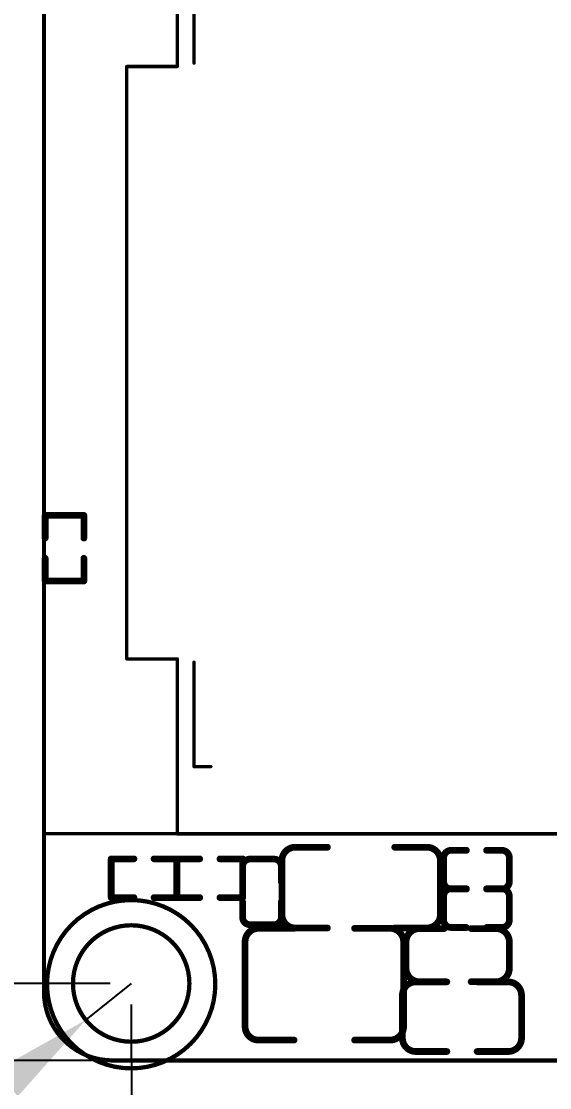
# Model space of a CAD drawing. Header units: millimetres. Extents: x 237 to 337, y 93 to 245.
# Drawn here: x 264.2 to 279.9, y 112.29 to 143.98 of the extents above; entities that cross this region are included whole.
import ezdxf

# ---------------------------------------------------------------- set-up
doc = ezdxf.new("R2010")
doc.units = ezdxf.units.MM
for name, color, linetype in [('KeepOutLayer', 6, 'Continuous'), ('MultiLayer', 9, 'Continuous'), ('TopOverlay', 2, 'Continuous')]:
    doc.layers.add(name, color=color, linetype=linetype)
doc.dimstyles.new('ISO-25', dxfattribs={"dimtxt": 3, "dimasz": 3, "dimexe": 1.25, "dimexo": 0.625, "dimtad": 1, "dimtxsty": 'Standard', "dimcen": 2.5, "dimclrd": 3, "dimclre": 3, "dimclrt": 3, "dimadec": 0, "dimazin": 0, "dimtfac": 1, "dimtmove": 0, "dimatfit": 3, "dimfxl": 1, "dimarcsym": 0})

# ---------------------------------------------------------------- blocks, each defined once
blk = doc.blocks.new('LC_1210_C_17')
at = {"layer": 'TopOverlay', "const_width": 0.2}
for points in [[(-2.355, 1.26, -0.414214), (-1.955, 1.66)], [(1.955, 1.66, -0.414214), (2.355, 1.26)], [(-1.955, -1.66, -0.414214), (-2.355, -1.26)], [(2.355, -1.26, -0.414214), (1.955, -1.66)]]:
    blk.add_lwpolyline(points, format="xyb", dxfattribs=at)
for points in [[(-1.955, 1.66), (-0.9, 1.66)], [(0.9, 1.66), (1.955, 1.66)], [(-2.355, -1.26), (-2.355, 1.26)], [(2.355, -1.26), (2.355, 1.26)], [(-1.955, -1.66), (-0.9, -1.66)], [(0.9, -1.66), (1.955, -1.66)]]:
    blk.add_lwpolyline(points, dxfattribs=at)
at = {"layer": 'TopOverlay', "const_width": 0.1}
for points in [[(-2.005, 1.66, 1), (-1.905, 1.66, 1)], [(-2.005, 1.66, 1), (-1.905, 1.66, 1)], [(-0.95, 1.66, 1), (-0.85, 1.66, 1)], [(0.85, 1.66, 1), (0.95, 1.66, 1)], [(1.905, 1.66, 1), (2.005, 1.66, 1)], [(1.905, 1.66, 1), (2.005, 1.66, 1)], [(-2.405, 1.26, 1), (-2.305, 1.26, 1)], [(-2.405, 1.26, 1), (-2.305, 1.26, 1)], [(2.305, 1.26, 1), (2.405, 1.26, 1)], [(2.305, 1.26, 1), (2.405, 1.26, 1)], [(-2.405, -1.26, 1), (-2.305, -1.26, 1)], [(-2.405, -1.26, 1), (-2.305, -1.26, 1)], [(2.305, -1.26, 1), (2.405, -1.26, 1)], [(2.305, -1.26, 1), (2.405, -1.26, 1)], [(-2.005, -1.66, 1), (-1.905, -1.66, 1)], [(-2.005, -1.66, 1), (-1.905, -1.66, 1)], [(-0.95, -1.66, 1), (-0.85, -1.66, 1)], [(0.85, -1.66, 1), (0.95, -1.66, 1)], [(1.905, -1.66, 1), (2.005, -1.66, 1)], [(1.905, -1.66, 1), (2.005, -1.66, 1)]]:
    blk.add_lwpolyline(points, format="xyb", close=True, dxfattribs=at)
blk = doc.blocks.new('LC_0402_C_22')
at = {"layer": 'TopOverlay', "const_width": 0.2}
for points in [[(-0.975, 0.355, -0.414214), (-0.755, 0.575)], [(0.755, 0.575, -0.414214), (0.975, 0.355)], [(-0.755, -0.575, -0.414214), (-0.975, -0.355)], [(0.975, -0.355, -0.414214), (0.755, -0.575)]]:
    blk.add_lwpolyline(points, format="xyb", dxfattribs=at)
at = {"layer": 'TopOverlay', "const_width": 0.1}
for points in [[(-0.805, 0.575, 1), (-0.705, 0.575, 1)], [(-0.8, 0.575, 1), (-0.7, 0.575, 1)], [(-0.35, 0.575, 1), (-0.25, 0.575, 1)], [(0.25, 0.575, 1), (0.35, 0.575, 1)], [(0.7, 0.575, 1), (0.8, 0.575, 1)], [(0.705, 0.575, 1), (0.805, 0.575, 1)], [(-1.025, 0.355, 1), (-0.925, 0.355, 1)], [(-1.025, 0.355, 1), (-0.925, 0.355, 1)], [(0.925, 0.355, 1), (1.025, 0.355, 1)], [(0.925, 0.355, 1), (1.025, 0.355, 1)], [(-1.025, -0.355, 1), (-0.925, -0.355, 1)], [(-1.025, -0.355, 1), (-0.925, -0.355, 1)], [(0.925, -0.355, 1), (1.025, -0.355, 1)], [(0.925, -0.355, 1), (1.025, -0.355, 1)], [(-0.805, -0.575, 1), (-0.705, -0.575, 1)], [(-0.8, -0.575, 1), (-0.7, -0.575, 1)], [(-0.35, -0.575, 1), (-0.25, -0.575, 1)], [(0.25, -0.575, 1), (0.35, -0.575, 1)], [(0.7, -0.575, 1), (0.8, -0.575, 1)], [(0.705, -0.575, 1), (0.805, -0.575, 1)]]:
    blk.add_lwpolyline(points, format="xyb", close=True, dxfattribs=at)
at = {"layer": 'TopOverlay', "const_width": 0.2}
for points in [[(-0.75, 0.575), (-0.3, 0.575)], [(0.3, 0.575), (0.75, 0.575)], [(-0.975, 0.355), (-0.975, -0.355)], [(0.975, 0.355), (0.975, -0.355)], [(-0.75, -0.575), (-0.3, -0.575)], [(0.3, -0.575), (0.75, -0.575)]]:
    blk.add_lwpolyline(points, dxfattribs=at)
blk = doc.blocks.new('LC_0805_C_23')
at = {"layer": 'TopOverlay', "const_width": 0.2}
for points in [[(-1.77, 0.635, -0.414214), (-1.37, 1.035)], [(1.37, 1.035, -0.414213), (1.77, 0.635)], [(-1.37, -1.035, -0.414213), (-1.77, -0.635)], [(1.77, -0.635, -0.414214), (1.37, -1.035)]]:
    blk.add_lwpolyline(points, format="xyb", dxfattribs=at)
for points in [[(-0.45, 1.035), (-1.37, 1.035)], [(1.37, 1.035), (0.45, 1.035)], [(-1.77, 0.635), (-1.77, -0.635)], [(1.77, 0.635), (1.77, -0.635)], [(-0.45, -1.035), (-1.37, -1.035)], [(1.37, -1.035), (0.45, -1.035)]]:
    blk.add_lwpolyline(points, dxfattribs=at)
at = {"layer": 'TopOverlay', "const_width": 0.1}
for points in [[(-1.42, 1.035, 1), (-1.32, 1.035, 1)], [(-1.42, 1.035, 1), (-1.32, 1.035, 1)], [(-0.5, 1.035, 1), (-0.4, 1.035, 1)], [(0.4, 1.035, 1), (0.5, 1.035, 1)], [(1.32, 1.035, 1), (1.42, 1.035, 1)], [(1.32, 1.035, 1), (1.42, 1.035, 1)], [(-1.82, 0.635, 1), (-1.72, 0.635, 1)], [(-1.82, 0.635, 1), (-1.72, 0.635, 1)], [(1.72, 0.635, 1), (1.82, 0.635, 1)], [(1.72, 0.635, 1), (1.82, 0.635, 1)], [(-1.82, -0.635, 1), (-1.72, -0.635, 1)], [(-1.82, -0.635, 1), (-1.72, -0.635, 1)], [(1.72, -0.635, 1), (1.82, -0.635, 1)], [(1.72, -0.635, 1), (1.82, -0.635, 1)], [(-1.42, -1.035, 1), (-1.32, -1.035, 1)], [(-1.42, -1.035, 1), (-1.32, -1.035, 1)], [(-0.5, -1.035, 1), (-0.4, -1.035, 1)], [(0.4, -1.035, 1), (0.5, -1.035, 1)], [(1.32, -1.035, 1), (1.42, -1.035, 1)], [(1.32, -1.035, 1), (1.42, -1.035, 1)]]:
    blk.add_lwpolyline(points, format="xyb", close=True, dxfattribs=at)
blk = doc.blocks.new('LC_0603_C_39')
at = {"layer": 'TopOverlay', "const_width": 0.2}
for points in [[(-1.535, 0.39, -0.414213), (-1.135, 0.79)], [(1.135, 0.79, -0.414213), (1.535, 0.39)], [(-1.135, -0.79, -0.414213), (-1.535, -0.39)], [(1.535, -0.39, -0.414213), (1.135, -0.79)]]:
    blk.add_lwpolyline(points, format="xyb", dxfattribs=at)
for points in [[(-0.4, 0.79), (-1.135, 0.79)], [(1.135, 0.79), (0.4, 0.79)], [(-1.535, 0.39), (-1.535, -0.39)], [(1.535, 0.39), (1.535, -0.39)], [(-0.4, -0.79), (-1.135, -0.79)], [(1.135, -0.79), (0.4, -0.79)]]:
    blk.add_lwpolyline(points, dxfattribs=at)
at = {"layer": 'TopOverlay', "const_width": 0.1}
for points in [[(-1.185, 0.79, 1), (-1.085, 0.79, 1)], [(-1.185, 0.79, 1), (-1.085, 0.79, 1)], [(-0.45, 0.79, 1), (-0.35, 0.79, 1)], [(0.35, 0.79, 1), (0.45, 0.79, 1)], [(1.085, 0.79, 1), (1.185, 0.79, 1)], [(1.085, 0.79, 1), (1.185, 0.79, 1)], [(-1.585, 0.39, 1), (-1.485, 0.39, 1)], [(-1.585, 0.39, 1), (-1.485, 0.39, 1)], [(1.485, 0.39, 1), (1.585, 0.39, 1)], [(1.485, 0.39, 1), (1.585, 0.39, 1)], [(-1.585, -0.39, 1), (-1.485, -0.39, 1)], [(-1.585, -0.39, 1), (-1.485, -0.39, 1)], [(1.485, -0.39, 1), (1.585, -0.39, 1)], [(1.485, -0.39, 1), (1.585, -0.39, 1)], [(-1.185, -0.79, 1), (-1.085, -0.79, 1)], [(-1.185, -0.79, 1), (-1.085, -0.79, 1)], [(-0.45, -0.79, 1), (-0.35, -0.79, 1)], [(0.35, -0.79, 1), (0.45, -0.79, 1)], [(1.085, -0.79, 1), (1.185, -0.79, 1)], [(1.085, -0.79, 1), (1.185, -0.79, 1)]]:
    blk.add_lwpolyline(points, format="xyb", close=True, dxfattribs=at)
blk = doc.blocks.new('LC_0402_C_40')
at = {"layer": 'TopOverlay', "const_width": 0.2}
for points in [[(-0.975, 0.355, -0.414214), (-0.755, 0.575)], [(0.755, 0.575, -0.414214), (0.975, 0.355)], [(-0.755, -0.575, -0.414214), (-0.975, -0.355)], [(0.975, -0.355, -0.414214), (0.755, -0.575)]]:
    blk.add_lwpolyline(points, format="xyb", dxfattribs=at)
at = {"layer": 'TopOverlay', "const_width": 0.1}
for points in [[(-0.805, 0.575, 1), (-0.705, 0.575, 1)], [(-0.8, 0.575, 1), (-0.7, 0.575, 1)], [(-0.35, 0.575, 1), (-0.25, 0.575, 1)], [(0.25, 0.575, 1), (0.35, 0.575, 1)], [(0.7, 0.575, 1), (0.8, 0.575, 1)], [(0.705, 0.575, 1), (0.805, 0.575, 1)], [(-1.025, 0.355, 1), (-0.925, 0.355, 1)], [(-1.025, 0.355, 1), (-0.925, 0.355, 1)], [(0.925, 0.355, 1), (1.025, 0.355, 1)], [(0.925, 0.355, 1), (1.025, 0.355, 1)], [(-1.025, -0.355, 1), (-0.925, -0.355, 1)], [(-1.025, -0.355, 1), (-0.925, -0.355, 1)], [(0.925, -0.355, 1), (1.025, -0.355, 1)], [(0.925, -0.355, 1), (1.025, -0.355, 1)], [(-0.805, -0.575, 1), (-0.705, -0.575, 1)], [(-0.8, -0.575, 1), (-0.7, -0.575, 1)], [(-0.35, -0.575, 1), (-0.25, -0.575, 1)], [(0.25, -0.575, 1), (0.35, -0.575, 1)], [(0.7, -0.575, 1), (0.8, -0.575, 1)], [(0.705, -0.575, 1), (0.805, -0.575, 1)]]:
    blk.add_lwpolyline(points, format="xyb", close=True, dxfattribs=at)
at = {"layer": 'TopOverlay', "const_width": 0.2}
for points in [[(-0.3, 0.575), (-0.75, 0.575)], [(0.75, 0.575), (0.3, 0.575)], [(-0.975, 0.355), (-0.975, -0.355)], [(0.975, 0.355), (0.975, -0.355)], [(-0.3, -0.575), (-0.75, -0.575)], [(0.75, -0.575), (0.3, -0.575)]]:
    blk.add_lwpolyline(points, dxfattribs=at)
blk = doc.blocks.new('LC_0402_C_43')
at = {"layer": 'TopOverlay', "const_width": 0.2}
for points in [[(-0.975, 0.355, -0.414214), (-0.755, 0.575)], [(0.755, 0.575, -0.414214), (0.975, 0.355)], [(-0.755, -0.575, -0.414214), (-0.975, -0.355)], [(0.975, -0.355, -0.414214), (0.755, -0.575)]]:
    blk.add_lwpolyline(points, format="xyb", dxfattribs=at)
at = {"layer": 'TopOverlay', "const_width": 0.1}
for points in [[(-0.805, 0.575, 1), (-0.705, 0.575, 1)], [(-0.8, 0.575, 1), (-0.7, 0.575, 1)], [(-0.35, 0.575, 1), (-0.25, 0.575, 1)], [(0.25, 0.575, 1), (0.35, 0.575, 1)], [(0.7, 0.575, 1), (0.8, 0.575, 1)], [(0.705, 0.575, 1), (0.805, 0.575, 1)], [(-1.025, 0.355, 1), (-0.925, 0.355, 1)], [(-1.025, 0.355, 1), (-0.925, 0.355, 1)], [(0.925, 0.355, 1), (1.025, 0.355, 1)], [(0.925, 0.355, 1), (1.025, 0.355, 1)], [(-1.025, -0.355, 1), (-0.925, -0.355, 1)], [(-1.025, -0.355, 1), (-0.925, -0.355, 1)], [(0.925, -0.355, 1), (1.025, -0.355, 1)], [(0.925, -0.355, 1), (1.025, -0.355, 1)], [(-0.805, -0.575, 1), (-0.705, -0.575, 1)], [(-0.8, -0.575, 1), (-0.7, -0.575, 1)], [(-0.35, -0.575, 1), (-0.25, -0.575, 1)], [(0.25, -0.575, 1), (0.35, -0.575, 1)], [(0.7, -0.575, 1), (0.8, -0.575, 1)], [(0.705, -0.575, 1), (0.805, -0.575, 1)]]:
    blk.add_lwpolyline(points, format="xyb", close=True, dxfattribs=at)
at = {"layer": 'TopOverlay', "const_width": 0.2}
for points in [[(-0.3, 0.575), (-0.75, 0.575)], [(0.75, 0.575), (0.3, 0.575)], [(-0.975, 0.355), (-0.975, -0.355)], [(0.975, 0.355), (0.975, -0.355)], [(-0.3, -0.575), (-0.75, -0.575)], [(0.75, -0.575), (0.3, -0.575)]]:
    blk.add_lwpolyline(points, dxfattribs=at)
blk = doc.blocks.new('LC_1206_C_46')
at = {"layer": 'TopOverlay', "const_width": 0.2}
for points in [[(-2.355, 0.8, -0.414213), (-1.955, 1.2)], [(1.955, 1.2, -0.414214), (2.355, 0.8)], [(-1.955, -1.2, -0.414213), (-2.355, -0.8)], [(2.355, -0.8, -0.414214), (1.955, -1.2)]]:
    blk.add_lwpolyline(points, format="xyb", dxfattribs=at)
for points in [[(-1.955, 1.2), (-1, 1.2)], [(1, 1.2), (1.955, 1.2)], [(-2.355, -0.8), (-2.355, 0.8)], [(2.355, -0.8), (2.355, 0.8)], [(-1.955, -1.2), (-1, -1.2)], [(1, -1.2), (1.955, -1.2)]]:
    blk.add_lwpolyline(points, dxfattribs=at)
at = {"layer": 'TopOverlay', "const_width": 0.1}
for points in [[(-2.005, 1.2, 1), (-1.905, 1.2, 1)], [(-2.005, 1.2, 1), (-1.905, 1.2, 1)], [(-1.05, 1.2, 1), (-0.95, 1.2, 1)], [(0.95, 1.2, 1), (1.05, 1.2, 1)], [(1.905, 1.2, 1), (2.005, 1.2, 1)], [(1.905, 1.2, 1), (2.005, 1.2, 1)], [(-2.405, 0.8, 1), (-2.305, 0.8, 1)], [(-2.405, 0.8, 1), (-2.305, 0.8, 1)], [(2.305, 0.8, 1), (2.405, 0.8, 1)], [(2.305, 0.8, 1), (2.405, 0.8, 1)], [(-2.405, -0.8, 1), (-2.305, -0.8, 1)], [(-2.405, -0.8, 1), (-2.305, -0.8, 1)], [(2.305, -0.8, 1), (2.405, -0.8, 1)], [(2.305, -0.8, 1), (2.405, -0.8, 1)], [(-2.005, -1.2, 1), (-1.905, -1.2, 1)], [(-2.005, -1.2, 1), (-1.905, -1.2, 1)], [(-1.05, -1.2, 1), (-0.95, -1.2, 1)], [(0.95, -1.2, 1), (1.05, -1.2, 1)], [(1.905, -1.2, 1), (2.005, -1.2, 1)], [(1.905, -1.2, 1), (2.005, -1.2, 1)]]:
    blk.add_lwpolyline(points, format="xyb", close=True, dxfattribs=at)
blk = doc.blocks.new('LC_0402_R_172')
at = {"layer": 'TopOverlay', "const_width": 0.2}
for points in [[(-0.975, 0.575), (-0.975, -0.575)], [(-0.3, 0.575), (-0.975, 0.575)], [(0.975, 0.575), (0.3, 0.575)], [(0.975, 0.575), (0.975, -0.575)], [(-0.3, -0.575), (-0.975, -0.575)], [(0.975, -0.575), (0.3, -0.575)]]:
    blk.add_lwpolyline(points, dxfattribs=at)
at = {"layer": 'TopOverlay', "const_width": 0.1}
for points in [[(-1.025, 0.575, 1), (-0.925, 0.575, 1)], [(-1.025, 0.575, 1), (-0.925, 0.575, 1)], [(-0.35, 0.575, 1), (-0.25, 0.575, 1)], [(0.25, 0.575, 1), (0.35, 0.575, 1)], [(0.925, 0.575, 1), (1.025, 0.575, 1)], [(0.925, 0.575, 1), (1.025, 0.575, 1)], [(-1.025, -0.575, 1), (-0.925, -0.575, 1)], [(-1.025, -0.575, 1), (-0.925, -0.575, 1)], [(-0.35, -0.575, 1), (-0.25, -0.575, 1)], [(0.25, -0.575, 1), (0.35, -0.575, 1)], [(0.925, -0.575, 1), (1.025, -0.575, 1)], [(0.925, -0.575, 1), (1.025, -0.575, 1)]]:
    blk.add_lwpolyline(points, format="xyb", close=True, dxfattribs=at)
blk = doc.blocks.new('LC_0402_R_174')
at = {"layer": 'TopOverlay', "const_width": 0.2}
for points in [[(-0.975, 0.575), (-0.975, -0.575)], [(-0.3, 0.575), (-0.975, 0.575)], [(0.975, 0.575), (0.3, 0.575)], [(0.975, 0.575), (0.975, -0.575)], [(-0.3, -0.575), (-0.975, -0.575)], [(0.975, -0.575), (0.3, -0.575)]]:
    blk.add_lwpolyline(points, dxfattribs=at)
at = {"layer": 'TopOverlay', "const_width": 0.1}
for points in [[(-1.025, 0.575, 1), (-0.925, 0.575, 1)], [(-1.025, 0.575, 1), (-0.925, 0.575, 1)], [(-0.35, 0.575, 1), (-0.25, 0.575, 1)], [(0.25, 0.575, 1), (0.35, 0.575, 1)], [(0.925, 0.575, 1), (1.025, 0.575, 1)], [(0.925, 0.575, 1), (1.025, 0.575, 1)], [(-1.025, -0.575, 1), (-0.925, -0.575, 1)], [(-1.025, -0.575, 1), (-0.925, -0.575, 1)], [(-0.35, -0.575, 1), (-0.25, -0.575, 1)], [(0.25, -0.575, 1), (0.35, -0.575, 1)], [(0.925, -0.575, 1), (1.025, -0.575, 1)], [(0.925, -0.575, 1), (1.025, -0.575, 1)]]:
    blk.add_lwpolyline(points, format="xyb", close=True, dxfattribs=at)
blk = doc.blocks.new('MOD_A7670C_201')
at = {"layer": 'TopOverlay', "const_width": 0.1}
for points in [[(12.5, 14), (-12.5, 14)], [(-12.5, 14), (-12.5, 8.8)], [(12.5, 14), (12.5, 8.8)], [(-11.6, 12), (-12, 11.6)], [(-11.45, 12), (-11.6, 12)], [(12, 12), (11.5, 12)], [(12, 12), (12, 8.9)], [(-12, 11.6), (-12, 8.9)], [(-12.5, 8.8), (-14, 8.8)], [(-14, 8.8), (-14, -8.8)], [(14, 8.8), (12.5, 8.8)], [(14, 8.8), (14, -8.8)], [(-14.1, 8.1), (-14.5, 8.5)], [(-14.5, 8.5), (-14.5, 7.7)], [(-14.1, 8.1), (-14.5, 7.7)], [(-12.5, -8.8), (-14, -8.8)], [(-12.5, -8.8), (-12.5, -14)], [(-12, -8.8), (-12, -12)], [(12, -8.9), (12, -12)], [(12.5, -8.8), (12.5, -14)], [(14, -8.8), (12.5, -8.8)], [(-11.5, -12), (-12, -12)], [(12, -12), (11.5, -12)], [(12.5, -14), (-12.5, -14)]]:
    blk.add_lwpolyline(points, dxfattribs=at)
at = {"layer": 'TopOverlay', "const_width": 0.05}
for points in [[(-12.525, 14, 1), (-12.475, 14, 1)], [(-12.525, 14, 1), (-12.475, 14, 1)], [(12.475, 14, 1), (12.525, 14, 1)], [(12.475, 14, 1), (12.525, 14, 1)], [(-11.625, 12, 1), (-11.575, 12, 1)], [(-11.625, 12, 1), (-11.575, 12, 1)], [(-11.475, 12, 1), (-11.425, 12, 1)], [(11.475, 12, 1), (11.525, 12, 1)], [(11.975, 12, 1), (12.025, 12, 1)], [(11.975, 12, 1), (12.025, 12, 1)], [(-12.025, 11.6, 1), (-11.975, 11.6, 1)], [(-12.025, 11.6, 1), (-11.975, 11.6, 1)], [(-12.025, 8.9, 1), (-11.975, 8.9, 1)], [(11.975, 8.9, 1), (12.025, 8.9, 1)], [(-14.025, 8.8, 1), (-13.975, 8.8, 1)], [(-14.025, 8.8, 1), (-13.975, 8.8, 1)], [(-12.525, 8.8, 1), (-12.475, 8.8, 1)], [(-12.525, 8.8, 1), (-12.475, 8.8, 1)], [(12.475, 8.8, 1), (12.525, 8.8, 1)], [(12.475, 8.8, 1), (12.525, 8.8, 1)], [(13.975, 8.8, 1), (14.025, 8.8, 1)], [(13.975, 8.8, 1), (14.025, 8.8, 1)], [(-14.525, 8.5, 1), (-14.475, 8.5, 1)], [(-14.525, 8.5, 1), (-14.475, 8.5, 1)], [(-14.125, 8.1, 1), (-14.075, 8.1, 1)], [(-14.125, 8.1, 1), (-14.075, 8.1, 1)], [(-14.525, 7.7, 1), (-14.475, 7.7, 1)], [(-14.525, 7.7, 1), (-14.475, 7.7, 1)], [(-14.025, -8.8, 1), (-13.975, -8.8, 1)], [(-14.025, -8.8, 1), (-13.975, -8.8, 1)], [(-12.525, -8.8, 1), (-12.475, -8.8, 1)], [(-12.525, -8.8, 1), (-12.475, -8.8, 1)], [(-12.025, -8.8, 1), (-11.975, -8.8, 1)], [(11.975, -8.9, 1), (12.025, -8.9, 1)], [(12.475, -8.8, 1), (12.525, -8.8, 1)], [(12.475, -8.8, 1), (12.525, -8.8, 1)], [(13.975, -8.8, 1), (14.025, -8.8, 1)], [(13.975, -8.8, 1), (14.025, -8.8, 1)], [(-12.025, -12, 1), (-11.975, -12, 1)], [(-12.025, -12, 1), (-11.975, -12, 1)], [(-11.525, -12, 1), (-11.475, -12, 1)], [(11.475, -12, 1), (11.525, -12, 1)], [(11.975, -12, 1), (12.025, -12, 1)], [(11.975, -12, 1), (12.025, -12, 1)], [(-12.525, -14, 1), (-12.475, -14, 1)], [(-12.525, -14, 1), (-12.475, -14, 1)], [(12.475, -14, 1), (12.525, -14, 1)], [(12.475, -14, 1), (12.525, -14, 1)]]:
    blk.add_lwpolyline(points, format="xyb", close=True, dxfattribs=at)
blk = doc.blocks.new('LC_0402_R_206')
at = {"layer": 'TopOverlay', "const_width": 0.2}
for points in [[(-0.975, -0.575), (-0.975, 0.575)], [(-0.3, 0.575), (-0.975, 0.575)], [(0.975, 0.575), (0.3, 0.575)], [(0.975, -0.575), (0.975, 0.575)], [(-0.3, -0.575), (-0.975, -0.575)], [(0.975, -0.575), (0.3, -0.575)]]:
    blk.add_lwpolyline(points, dxfattribs=at)
at = {"layer": 'TopOverlay', "const_width": 0.1}
for points in [[(-1.025, 0.575, 1), (-0.925, 0.575, 1)], [(-1.025, 0.575, 1), (-0.925, 0.575, 1)], [(-0.35, 0.575, 1), (-0.25, 0.575, 1)], [(0.25, 0.575, 1), (0.35, 0.575, 1)], [(0.925, 0.575, 1), (1.025, 0.575, 1)], [(0.925, 0.575, 1), (1.025, 0.575, 1)], [(-1.025, -0.575, 1), (-0.925, -0.575, 1)], [(-1.025, -0.575, 1), (-0.925, -0.575, 1)], [(-0.35, -0.575, 1), (-0.25, -0.575, 1)], [(0.25, -0.575, 1), (0.35, -0.575, 1)], [(0.925, -0.575, 1), (1.025, -0.575, 1)], [(0.925, -0.575, 1), (1.025, -0.575, 1)]]:
    blk.add_lwpolyline(points, format="xyb", close=True, dxfattribs=at)
blk = doc.blocks.new('*D222')
at = {"color": 3, "lineweight": -2}
for p, q in [((267.462, 115.388), (266.114, 114.304)), ((251.503, 102.553), (263.776, 112.423))]:
    blk.add_line(p, q, dxfattribs=at)
at = {"color": 3}
blk.add_solid([(263.463, 112.813), (264.09, 112.034), (266.114, 114.304)], dxfattribs=at)
at = {"layer": 'Defpoints', "color": 0}
for p in [(267.462, 115.388), (266.114, 114.304)]:
    blk.add_point(p, dxfattribs=at)
at = {"color": 3, "insert": (254.983, 108.399), "char_height": 3, "attachment_point": 5, "rotation": 38.8085}
blk.add_mtext('R1,73', dxfattribs=at)
blk = doc.blocks.new('*D223')
at = {"color": 3, "lineweight": -2}
for p, q in [((266.284, 223.642), (240.537, 223.644)), ((241.781, 116.103), (241.786, 220.644)), ((266.278, 113.102), (240.531, 113.103))]:
    blk.add_line(p, q, dxfattribs=at)
at = {"color": 3}
for points in [[(241.286, 220.644), (242.286, 220.644), (241.787, 223.644)], [(241.281, 116.103), (242.281, 116.103), (241.781, 113.103)]]:
    blk.add_solid(points, dxfattribs=at)
at = {"layer": 'Defpoints', "color": 0}
for p in [(241.787, 223.644), (266.909, 223.642), (266.903, 113.102)]:
    blk.add_point(p, dxfattribs=at)
at = {"color": 3, "insert": (239.409, 168.373), "char_height": 3, "attachment_point": 5, "rotation": 89.997}
blk.add_mtext('110,54', dxfattribs=at)
blk = doc.blocks.new('*D231')
at = {"color": 3, "lineweight": -2}
for p, q in [((266.862, 220.976), (251.461, 220.979)), ((252.71, 217.979), (252.686, 118.391)), ((266.837, 115.388), (251.436, 115.391))]:
    blk.add_line(p, q, dxfattribs=at)
at = {"color": 3}
for points in [[(252.21, 217.979), (253.21, 217.979), (252.711, 220.979)], [(252.186, 118.391), (253.186, 118.391), (252.686, 115.391)]]:
    blk.add_solid(points, dxfattribs=at)
at = {"layer": 'Defpoints', "color": 0}
for p in [(267.487, 220.975), (252.686, 115.391), (267.462, 115.388)]:
    blk.add_point(p, dxfattribs=at)
at = {"color": 3, "insert": (250.323, 168.186), "char_height": 3, "attachment_point": 5, "rotation": 89.9862}
blk.add_mtext('105,59', dxfattribs=at)
blk = doc.blocks.new('*D233')
at = {"color": 3, "lineweight": -2}
for p, q in [((267.463, 114.763), (267.486, 102.412)), ((295.2, 114.813), (295.223, 102.463)), ((270.483, 103.668), (292.22, 103.707))]:
    blk.add_line(p, q, dxfattribs=at)
at = {"color": 3}
for points in [[(270.483, 104.168), (270.484, 103.168), (267.483, 103.662)], [(292.219, 104.207), (292.221, 103.207), (295.22, 103.713)]]:
    blk.add_solid(points, dxfattribs=at)
at = {"layer": 'Defpoints', "color": 0}
for p in [(267.462, 115.388), (295.199, 115.438), (295.22, 103.713)]:
    blk.add_point(p, dxfattribs=at)
at = {"color": 3, "insert": (281.348, 106.063), "char_height": 3, "attachment_point": 5, "rotation": 0.1049}
blk.add_mtext('27,74', dxfattribs=at)

msp = doc.modelspace()

# ---------------------------------------------------------------- linework, layer by layer
at = {"layer": 'KeepOutLayer', "const_width": 0.127}
for points in [[(264.871, 115.134), (264.871, 221.605)], [(266.903, 113.102), (295.91, 113.102)]]:
    msp.add_lwpolyline(points, dxfattribs=at)
at = {"layer": 'KeepOutLayer'}
for points, const_width in [([(269.192, 115.388, 1), (265.732, 115.388, 1)], 0.127), ([(265.701, 115.388, 1), (265.764, 115.388, 1)], 0.0635), ([(269.16, 115.388, 1), (269.223, 115.388, 1)], 0.0635), ([(264.839, 115.134, 1), (264.903, 115.134, 1)], 0.0635), ([(264.839, 115.134, 1), (264.903, 115.134, 1)], 0.0635), ([(266.871, 113.102, 1), (266.935, 113.102, 1)], 0.0635), ([(266.871, 113.102, 1), (266.935, 113.102, 1)], 0.0635)]:
    msp.add_lwpolyline(points, format="xyb", close=True, dxfattribs=dict(at, const_width=const_width))
at = {"layer": 'KeepOutLayer', "const_width": 0.127}
msp.add_lwpolyline([(266.903, 113.102, -0.414214), (264.871, 115.134)], format="xyb", dxfattribs=at)
at = {"layer": 'MultiLayer'}
for p, q in [((266.643, 116.92), (266.359, 116.731)), ((266.957, 117.051), (266.643, 116.92)), ((267.292, 117.117), (266.957, 117.051)), ((267.462, 117.117), (267.292, 117.117)), ((267.632, 117.117), (267.462, 117.117)), ((267.967, 117.051), (267.632, 117.117)), ((268.281, 116.92), (267.967, 117.051)), ((268.565, 116.731), (268.281, 116.92)), ((266.359, 116.731), (266.119, 116.49)), ((268.805, 116.49), (268.565, 116.731)), ((266.119, 116.49), (265.929, 116.207)), ((268.995, 116.207), (268.805, 116.49)), ((265.929, 116.207), (265.799, 115.892)), ((269.125, 115.892), (268.995, 116.207)), ((265.799, 115.892), (265.732, 115.558)), ((269.192, 115.558), (269.125, 115.892)), ((265.732, 115.558), (265.732, 115.388)), ((265.732, 115.388), (265.732, 115.388)), ((265.732, 115.388), (265.732, 115.217)), ((269.192, 115.388), (269.192, 115.558)), ((269.192, 115.217), (269.192, 115.388)), ((265.732, 115.217), (265.799, 114.883)), ((269.125, 114.883), (269.192, 115.217)), ((265.799, 114.883), (265.929, 114.568)), ((268.995, 114.568), (269.125, 114.883)), ((265.929, 114.568), (266.119, 114.285)), ((268.805, 114.285), (268.995, 114.568)), ((266.119, 114.285), (266.359, 114.044)), ((268.565, 114.044), (268.805, 114.285)), ((266.359, 114.044), (266.643, 113.855)), ((266.643, 113.855), (266.957, 113.724)), ((267.967, 113.724), (268.281, 113.855)), ((268.281, 113.855), (268.565, 114.044)), ((266.957, 113.724), (267.292, 113.658)), ((267.292, 113.658), (267.462, 113.658)), ((267.462, 113.658), (267.632, 113.658)), ((267.632, 113.658), (267.967, 113.724))]:
    msp.add_line(p, q, dxfattribs=at)
at = {"layer": 'TopOverlay', "const_width": 0.1}
msp.add_lwpolyline([(264.871, 119.837), (297.739, 119.837)], dxfattribs=at)
at = {"layer": 'TopOverlay'}
for points, const_width in [([(264.846, 119.837, 1), (264.896, 119.837, 1)], 0.05), ([(269.962, 115.367, 1), (264.962, 115.367, 1)], 0.127), ([(264.93, 115.367, 1), (264.994, 115.367, 1)], 0.0635), ([(269.93, 115.367, 1), (269.994, 115.367, 1)], 0.0635)]:
    msp.add_lwpolyline(points, format="xyb", close=True, dxfattribs=dict(at, const_width=const_width))

# ---------------------------------------------------------------- block references
for name, p, rotation in [('MOD_A7670C_201', (281.33, 133.833), 180), ('LC_0402_R_206', (265.481, 128.321), 270), ('LC_0402_C_40', (277.724, 118.77), 180), ('LC_0402_R_174', (267.843, 118.516), 180), ('LC_0402_R_172', (269.799, 118.516), 180), ('LC_0402_C_22', (271.348, 118.11), 90), ('LC_0402_C_43', (277.724, 117.627), 180), ('LC_0603_C_39', (277.165, 116.23), 180), ('LC_0805_C_23', (277.292, 114.402), 180)]:
    msp.add_blockref(name, p, dxfattribs=dict(rotation=rotation))
for name, p in [('LC_1206_C_46', (274.295, 118.237)), ('LC_1210_C_17', (273.202, 115.367))]:
    msp.add_blockref(name, p)

# ---------------------------------------------------------------- dimensions: what is measured, and where the dimension line sits
for p1, p2, distance, picture, middle in [((266.903, 113.102), (266.909, 223.642), 25.122, '*D223', (239.409, 168.373)), ((267.487, 220.975), (267.462, 115.388), -14.776, '*D231', (250.323, 168.186)), ((267.462, 115.388), (295.199, 115.438), -11.725, '*D233', (281.348, 106.063))]:
    dim = msp.add_aligned_dim(p1=p1, p2=p2, distance=distance, dimstyle='ISO-25')
    dim.commit()
    dim.dimension.update_dxf_attribs({"geometry": picture, "text_midpoint": middle})
dim = msp.add_radius_dim(center=(267.462, 115.388), mpoint=(266.114, 114.304), dimstyle='ISO-25')
dim.commit()
dim.dimension.update_dxf_attribs({"geometry": '*D222', "text_midpoint": (254.983, 108.399)})

doc.saveas('drawing.dxf')
